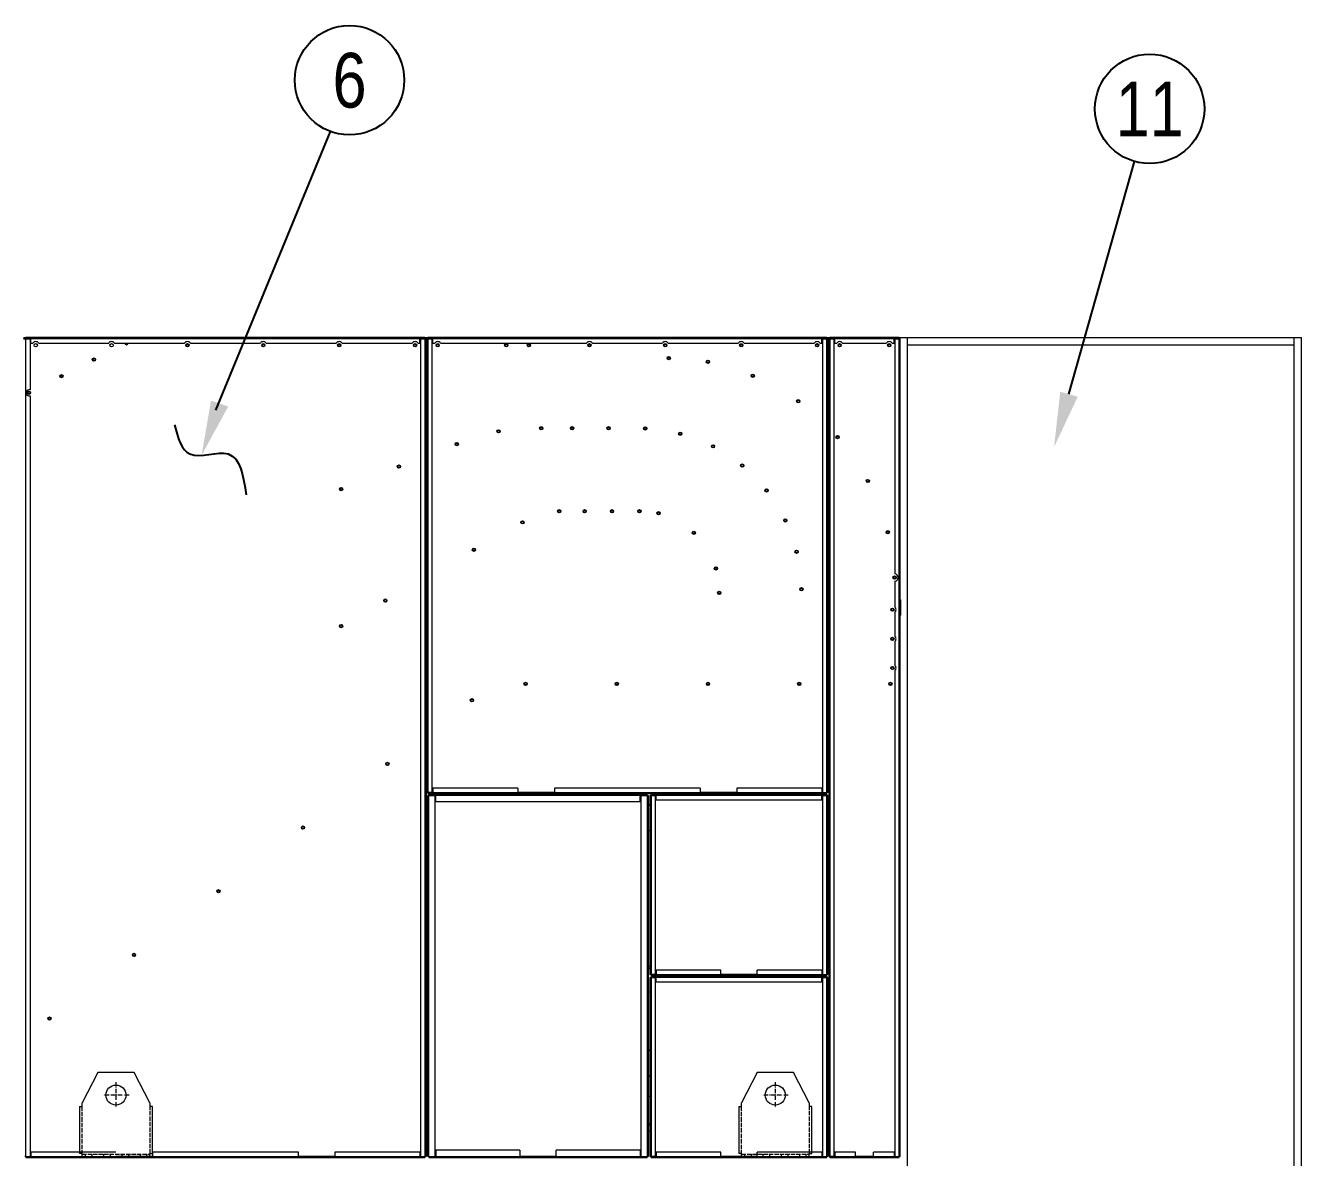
# Model space of a CAD drawing. Header units: millimetres. Extents: x -663796 to 30612, y -141670 to 21821.
# Drawn here: x 13900 to 17398, y 8761 to 11865 of the extents above; entities that cross this region are included whole.
import ezdxf
from ezdxf.enums import TextEntityAlignment as Align

# ---------------------------------------------------------------- set-up
doc = ezdxf.new("R2010")
doc.units = ezdxf.units.MM
doc.linetypes.add('DASHDOT', pattern=[18.5, 12, -3, 0.5, -3])
doc.linetypes.add('DASHED', pattern=[15, 12, -3])
doc.layers.add('냉각탑_dim', color=1, linetype='Continuous')
doc.layers.add('냉각탑_text', color=3, linetype='Continuous')
doc.styles.get("Standard").update_dxf_attribs({"font": 'arial.ttf'})

# ---------------------------------------------------------------- blocks, each defined once
blk = doc.blocks.new('457536')
at = {"color": 7, "lineweight": 5}
for p, q in [((114592.520962, 89152.297332), (114550.020962, 89069.297332)), ((114692.520962, 89152.297332), (114592.520962, 89152.297332)), ((114735.020962, 89069.297332), (114692.520962, 89152.297332)), ((114542.520962, 89059.297332), (114542.520962, 88929.797332)), ((114742.520962, 88929.797332), (114742.520962, 89059.297332)), ((114550.020962, 88922.297332), (114735.020962, 88922.297332))]:
    blk.add_line(p, q, dxfattribs=at)
at = {"color": 7, "linetype": 'DASHDOT', "lineweight": 5}
for p, q in [((114642.520962, 89126.047332), (114642.520962, 89054.547332)), ((114678.270962, 89090.297332), (114606.770962, 89090.297332))]:
    blk.add_line(p, q, dxfattribs=at)
at = {"color": 7, "lineweight": 5, "ltscale": 0.09375}
for p, q in [((114542.520962, 89059.297332), (114550.020962, 89059.297332)), ((114742.520962, 89059.297332), (114735.020962, 89059.297332)), ((114550.020962, 88929.797332), (114542.520962, 88929.797332)), ((114550.020962, 88922.297332), (114550.020962, 88929.797332)), ((114735.020962, 88929.797332), (114742.520962, 88929.797332)), ((114735.020962, 88922.297332), (114735.020962, 88929.797332))]:
    blk.add_line(p, q, dxfattribs=at)
at = {"color": 7, "linetype": 'DASHED', "lineweight": 5}
for p, q in [((114548.520962, 89059.297332), (114548.520962, 88929.797332)), ((114736.520962, 88929.797332), (114736.520962, 89059.297332)), ((114550.020962, 88928.297332), (114735.020962, 88928.297332))]:
    blk.add_line(p, q, dxfattribs=at)
at = {"color": 7, "lineweight": 5, "ltscale": 0.125}
for p, q in [((114550.020962, 89059.297332), (114550.020962, 89069.297332)), ((114735.020962, 89069.297332), (114735.020962, 89059.297332))]:
    blk.add_line(p, q, dxfattribs=at)
at = {"color": 7, "linetype": 'DASHED', "lineweight": 5, "ltscale": 0.075}
for p, q in [((114558.520962, 88928.297332), (114558.520962, 88922.297332)), ((114576.520962, 88928.297332), (114576.520962, 88922.297332)), ((114608.520962, 88928.297332), (114608.520962, 88922.297332)), ((114626.520962, 88928.297332), (114626.520962, 88922.297332)), ((114658.520962, 88928.297332), (114658.520962, 88922.297332)), ((114676.520962, 88928.297332), (114676.520962, 88922.297332)), ((114708.520962, 88928.297332), (114708.520962, 88922.297332)), ((114726.520962, 88928.297332), (114726.520962, 88922.297332))]:
    blk.add_line(p, q, dxfattribs=at)
at = {"color": 7, "lineweight": 5}
blk.add_circle((114642.520962, 89090.297332), 27.5, dxfattribs=at)
blk = doc.blocks.new('1')
at = {"color": 7, "lineweight": 20, "ltscale": 0.004778}
for p, q in [((13894.7, 11009), (13903.3, 11009)), ((13894.7, 11005.9), (13903.3, 11005.9))]:
    blk.add_line(p, q, dxfattribs=at)
at = {"color": 7, "lineweight": 20, "ltscale": 0.001722}
for p, q in [((13903.3, 11005.9), (13900.2, 11005.9)), ((13914.8, 11009), (13914.8, 11005.9)), ((14981.6, 11009), (14981.6, 11005.9)), ((14995.1, 11005.9), (14998.2, 11005.9)), ((15000.2, 11005.9), (15003.3, 11005.9)), ((15016.8, 11009), (15016.8, 11005.9)), ((16083.6, 11009), (16083.6, 11005.9)), ((16100.2, 11005.9), (16097.1, 11005.9)), ((16102.2, 11005.9), (16105.3, 11005.9)), ((16118.8, 11009), (16118.8, 11005.9)), ((16281.6, 11009), (16281.6, 11005.9)), ((16298.2, 11005.9), (16295.1, 11005.9)), ((15000.2, 9762.1), (15003.3, 9762.1)), ((15016.8, 9759), (15016.8, 9762.1)), ((16083.6, 9759), (16083.6, 9762.1)), ((16100.2, 9762.1), (16097.1, 9762.1)), ((15006.3, 9753.9), (15003.2, 9753.9)), ((15024.8, 9757), (15024.8, 9753.9)), ((15585.6, 9757), (15585.6, 9753.9)), ((15604.1, 9753.9), (15607.2, 9753.9)), ((15612.2, 9753.9), (15615.3, 9753.9)), ((15628.8, 9757), (15628.8, 9753.9)), ((16083.6, 9757), (16083.6, 9753.9)), ((16100.2, 9753.9), (16097.1, 9753.9)), ((15612.2, 9263.1), (15615.3, 9263.1)), ((15612.2, 9254.9), (15615.3, 9254.9)), ((15628.8, 9260), (15628.8, 9263.1)), ((15628.8, 9258), (15628.8, 9254.9)), ((16083.6, 9260), (16083.6, 9263.1)), ((16083.6, 9258), (16083.6, 9254.9)), ((16100.2, 9263.1), (16097.1, 9263.1)), ((16100.2, 9254.9), (16097.1, 9254.9)), ((13901.3, 8764.1), (13898.2, 8764.1)), ((13914.8, 8761), (13914.8, 8764.1)), ((14981.6, 8761), (14981.6, 8764.1)), ((14995.1, 8764.1), (14998.2, 8764.1)), ((15006.3, 8764.1), (15003.2, 8764.1)), ((15024.8, 8761), (15024.8, 8764.1)), ((15585.6, 8761), (15585.6, 8764.1)), ((15604.1, 8764.1), (15607.2, 8764.1)), ((15612.2, 8764.1), (15615.3, 8764.1)), ((15628.8, 8761), (15628.8, 8764.1)), ((16083.6, 8761), (16083.6, 8764.1)), ((16100.2, 8764.1), (16097.1, 8764.1)), ((16102.2, 8764.1), (16105.3, 8764.1)), ((16118.8, 8761), (16118.8, 8764.1)), ((16281.6, 8761), (16281.6, 8764.1)), ((16298.2, 8764.1), (16295.1, 8764.1))]:
    blk.add_line(p, q, dxfattribs=at)
at = {"color": 7, "lineweight": 20, "ltscale": 0.0075}
for p, q in [((13914.8, 11009), (13901.3, 11009)), ((13901.3, 11007.4), (13914.8, 11007.4)), ((13901.3, 11005.9), (13914.8, 11005.9)), ((14995.1, 11009), (14981.6, 11009)), ((14981.6, 11007.4), (14995.1, 11007.4)), ((14981.6, 11005.9), (14995.1, 11005.9)), ((15016.8, 11009), (15003.3, 11009)), ((15003.3, 11007.4), (15016.8, 11007.4)), ((15003.3, 11005.9), (15016.8, 11005.9)), ((16097.1, 11009), (16083.6, 11009)), ((16083.6, 11007.4), (16097.1, 11007.4)), ((16083.6, 11005.9), (16097.1, 11005.9)), ((16118.8, 11009), (16105.3, 11009)), ((16105.3, 11007.4), (16118.8, 11007.4)), ((16105.3, 11005.9), (16118.8, 11005.9)), ((16295.1, 11009), (16281.6, 11009)), ((16281.6, 11007.4), (16295.1, 11007.4)), ((16281.6, 11005.9), (16295.1, 11005.9)), ((15016.8, 9760.6), (15003.3, 9760.6)), ((16097.1, 9760.6), (16083.6, 9760.6)), ((15003.3, 9759), (15016.8, 9759)), ((15628.8, 9757), (15615.3, 9757)), ((15615.3, 9755.4), (15628.8, 9755.4)), ((15615.3, 9753.9), (15628.8, 9753.9)), ((16083.6, 9759), (16097.1, 9759)), ((16097.1, 9757), (16083.6, 9757)), ((16083.6, 9755.4), (16097.1, 9755.4)), ((16083.6, 9753.9), (16097.1, 9753.9)), ((15628.8, 9261.6), (15615.3, 9261.6)), ((15615.3, 9260), (15628.8, 9260)), ((15628.8, 9258), (15615.3, 9258)), ((15615.3, 9256.4), (15628.8, 9256.4)), ((15615.3, 9254.9), (15628.8, 9254.9)), ((16097.1, 9261.6), (16083.6, 9261.6)), ((16083.6, 9260), (16097.1, 9260)), ((16097.1, 9258), (16083.6, 9258)), ((16083.6, 9256.4), (16097.1, 9256.4)), ((16083.6, 9254.9), (16097.1, 9254.9)), ((13914.8, 8762.6), (13901.3, 8762.6)), ((13901.3, 8761), (13914.8, 8761)), ((14995.1, 8762.6), (14981.6, 8762.6)), ((14981.6, 8761), (14995.1, 8761)), ((15628.8, 8762.6), (15615.3, 8762.6)), ((15615.3, 8761), (15628.8, 8761)), ((16097.1, 8762.6), (16083.6, 8762.6)), ((16083.6, 8761), (16097.1, 8761)), ((16118.8, 8762.6), (16105.3, 8762.6)), ((16105.3, 8761), (16118.8, 8761)), ((16295.1, 8762.6), (16281.6, 8762.6)), ((16281.6, 8761), (16295.1, 8761))]:
    blk.add_line(p, q, dxfattribs=at)
at = {"color": 7, "lineweight": 20, "ltscale": 0.000888889}
for p, q in [((13901.3, 11009), (13901.3, 11007.4)), ((14995.1, 11007.4), (14995.1, 11009)), ((15003.3, 11009), (15003.3, 11007.4)), ((16097.1, 11007.4), (16097.1, 11009)), ((16105.3, 11009), (16105.3, 11007.4)), ((16295.1, 11007.4), (16295.1, 11009)), ((16300.3, 10248), (16298.7, 10248)), ((15003.3, 9760.6), (15003.3, 9759)), ((15016.8, 9762.1), (15015.2, 9762.1)), ((16085.2, 9762.1), (16083.6, 9762.1)), ((16097.1, 9759), (16097.1, 9760.6)), ((15006.3, 9757), (15006.3, 9755.4)), ((15604.1, 9755.4), (15604.1, 9757)), ((15615.3, 9757), (15615.3, 9755.4)), ((16097.1, 9755.4), (16097.1, 9757)), ((15615.3, 9261.6), (15615.3, 9260)), ((15615.3, 9258), (15615.3, 9256.4)), ((15628.8, 9263.1), (15627.2, 9263.1)), ((16085.2, 9263.1), (16083.6, 9263.1)), ((16097.1, 9260), (16097.1, 9261.6)), ((16097.1, 9256.4), (16097.1, 9258)), ((13901.3, 8762.6), (13901.3, 8761)), ((13914.8, 8764.1), (13913.2, 8764.1)), ((14983.2, 8764.1), (14981.6, 8764.1)), ((14995.1, 8761), (14995.1, 8762.6)), ((15006.3, 8762.6), (15006.3, 8761)), ((15024.8, 8764.1), (15023.2, 8764.1)), ((15587.2, 8764.1), (15585.6, 8764.1)), ((15604.1, 8761), (15604.1, 8762.6)), ((15615.3, 8762.6), (15615.3, 8761)), ((15628.8, 8764.1), (15627.2, 8764.1)), ((16085.2, 8764.1), (16083.6, 8764.1)), ((16097.1, 8761), (16097.1, 8762.6)), ((16105.3, 8762.6), (16105.3, 8761)), ((16118.8, 8764.1), (16117.2, 8764.1)), ((16283.2, 8764.1), (16281.6, 8764.1)), ((16295.1, 8761), (16295.1, 8762.6))]:
    blk.add_line(p, q, dxfattribs=at)
at = {"color": 7, "lineweight": 20, "ltscale": 0.000833333}
for p, q in [((13901.3, 11005.9), (13901.3, 11007.4)), ((14995.1, 11005.9), (14995.1, 11007.4)), ((15003.3, 11005.9), (15003.3, 11007.4)), ((16097.1, 11005.9), (16097.1, 11007.4)), ((16105.3, 11005.9), (16105.3, 11007.4)), ((16295.1, 11005.9), (16295.1, 11007.4)), ((15003.3, 9762.1), (15003.3, 9760.6)), ((16097.1, 9762.1), (16097.1, 9760.6)), ((15006.3, 9753.9), (15006.3, 9755.4)), ((15604.1, 9753.9), (15604.1, 9755.4)), ((15615.3, 9753.9), (15615.3, 9755.4)), ((16097.1, 9753.9), (16097.1, 9755.4)), ((15615.3, 9263.1), (15615.3, 9261.6)), ((15615.3, 9254.9), (15615.3, 9256.4)), ((16097.1, 9263.1), (16097.1, 9261.6)), ((16097.1, 9254.9), (16097.1, 9256.4)), ((13901.3, 8764.1), (13901.3, 8762.6)), ((14995.1, 8764.1), (14995.1, 8762.6)), ((15006.3, 8764.1), (15006.3, 8762.6)), ((15604.1, 8764.1), (15604.1, 8762.6)), ((15615.3, 8764.1), (15615.3, 8762.6)), ((16097.1, 8764.1), (16097.1, 8762.6)), ((16105.3, 8764.1), (16105.3, 8762.6)), ((16295.1, 8764.1), (16295.1, 8762.6))]:
    blk.add_line(p, q, dxfattribs=at)
at = {"color": 7, "lineweight": 20}
for p, q in [((13901.3, 8764.1), (13901.3, 11005.9)), ((14981.6, 11009), (13914.8, 11009)), ((14981.6, 11005.9), (13914.8, 11005.9)), ((14983.2, 11005.9), (14983.2, 8764.1)), ((14995.1, 11005.9), (14995.1, 8764.1)), ((14998.2, 11005.9), (14998.2, 8764.1)), ((15000.2, 11005.9), (15000.2, 9762.1)), ((15003.3, 11005.9), (15003.3, 9762.1)), ((15015.2, 9762.1), (15015.2, 11005.9)), ((16083.6, 11009), (15016.8, 11009)), ((16083.6, 11005.9), (15016.8, 11005.9)), ((16085.2, 11005.9), (16085.2, 9762.1)), ((16097.1, 9762.1), (16097.1, 11005.9)), ((16100.2, 9762.1), (16100.2, 11005.9)), ((16102.2, 11005.9), (16102.2, 8764.1)), ((16105.3, 11005.9), (16105.3, 8764.1)), ((16117.2, 8764.1), (16117.2, 11005.9)), ((16295.1, 8764.1), (16295.1, 11005.9)), ((16298.2, 8764.1), (16298.2, 11005.9)), ((16318.2, 8629), (16318.2, 11009)), ((13913.2, 10849.7), (13913.2, 8764.1)), ((16283.2, 10095.3), (16283.2, 8764.1)), ((15003.2, 8764.1), (15003.2, 9753.9)), ((15016.8, 9759), (16083.6, 9759)), ((15607.2, 9753.9), (15607.2, 8764.1)), ((13914.8, 8761), (14981.6, 8761))]:
    blk.add_line(p, q, dxfattribs=at)
at = {"color": 7, "lineweight": 20, "ltscale": 0.006611}
for p, q in [((13913.2, 11005.9), (13901.3, 11005.9)), ((13914.8, 10994), (13914.8, 11005.9)), ((14981.6, 10994), (14981.6, 11005.9)), ((14995.1, 11005.9), (14983.2, 11005.9)), ((15015.2, 11005.9), (15003.3, 11005.9)), ((15016.8, 10994), (15016.8, 11005.9)), ((16083.6, 10994), (16083.6, 11005.9)), ((16085.2, 11005.9), (16097.1, 11005.9)), ((16117.2, 11005.9), (16105.3, 11005.9)), ((16118.8, 10994), (16118.8, 11005.9)), ((16281.6, 10994), (16281.6, 11005.9)), ((16283.2, 11005.9), (16295.1, 11005.9)), ((15015.2, 9762.1), (15003.3, 9762.1)), ((15016.8, 9774), (15016.8, 9762.1)), ((15250.2, 9774), (15250.2, 9762.1)), ((15350.2, 9774), (15350.2, 9762.1)), ((15750.2, 9774), (15750.2, 9762.1)), ((15850.2, 9774), (15850.2, 9762.1)), ((16083.6, 9774), (16083.6, 9762.1)), ((16085.2, 9762.1), (16097.1, 9762.1)), ((15627.2, 9753.9), (15615.3, 9753.9)), ((15628.8, 9742), (15628.8, 9753.9)), ((16083.6, 9742), (16083.6, 9753.9)), ((16085.2, 9753.9), (16097.1, 9753.9)), ((15628.8, 9275), (15628.8, 9263.1)), ((15806.2, 9263.1), (15806.2, 9275)), ((15906.2, 9263.1), (15906.2, 9275)), ((16083.6, 9275), (16083.6, 9263.1)), ((15627.2, 9263.1), (15615.3, 9263.1)), ((15627.2, 9254.9), (15615.3, 9254.9)), ((15628.8, 9243), (15628.8, 9254.9)), ((16083.6, 9243), (16083.6, 9254.9)), ((16085.2, 9263.1), (16097.1, 9263.1)), ((16085.2, 9254.9), (16097.1, 9254.9)), ((13901.3, 8764.1), (13913.2, 8764.1)), ((13914.8, 8776), (13914.8, 8764.1)), ((14248.2, 8776), (14248.2, 8764.1)), ((14648.2, 8764.1), (14648.2, 8776)), ((14748.2, 8776), (14748.2, 8764.1)), ((14981.6, 8776), (14981.6, 8764.1)), ((14983.2, 8764.1), (14995.1, 8764.1)), ((15627.2, 8764.1), (15615.3, 8764.1)), ((15628.8, 8776), (15628.8, 8764.1)), ((15806.2, 8764.1), (15806.2, 8776)), ((15906.2, 8764.1), (15906.2, 8776)), ((16083.6, 8776), (16083.6, 8764.1)), ((16085.2, 8764.1), (16097.1, 8764.1)), ((16117.2, 8764.1), (16105.3, 8764.1)), ((16118.8, 8776), (16118.8, 8764.1)), ((16175.2, 8764.1), (16175.2, 8776)), ((16225.2, 8764.1), (16225.2, 8776)), ((16281.6, 8776), (16281.6, 8764.1)), ((16283.2, 8764.1), (16295.1, 8764.1))]:
    blk.add_line(p, q, dxfattribs=at)
at = {"color": 7, "lineweight": 20, "ltscale": 0.077863}
blk.add_line((13913.2, 11005.9), (13913.2, 10865.7), dxfattribs=at)
at = {"color": 7, "lineweight": 20, "ltscale": 0.003}
for p, q in [((13914.8, 10994), (13920.2, 10994)), ((14976.2, 10994), (14981.6, 10994)), ((15016.8, 10994), (15022.2, 10994)), ((16078.2, 10994), (16083.6, 10994)), ((16118.8, 10994), (16124.2, 10994)), ((16276.2, 10994), (16281.6, 10994))]:
    blk.add_line(p, q, dxfattribs=at)
at = {"color": 7, "lineweight": 20, "ltscale": 0.106667}
for p, q in [((13936.2, 10994), (14128.2, 10994)), ((14144.2, 10994), (14336.2, 10994)), ((14352.2, 10994), (14544.2, 10994)), ((14560.2, 10994), (14752.2, 10994)), ((14768.2, 10994), (14960.2, 10994)), ((15454.2, 10994), (15646.2, 10994)), ((15662.2, 10994), (15854.2, 10994)), ((15870.2, 10994), (16062.2, 10994))]:
    blk.add_line(p, q, dxfattribs=at)
at = {"color": 7, "lineweight": 20, "ltscale": 0.004556}
for p, q in [((14995.1, 11009), (15003.3, 11009)), ((14995.1, 11005.9), (15003.3, 11005.9)), ((16097.1, 11009), (16105.3, 11009)), ((16097.1, 11005.9), (16105.3, 11005.9))]:
    blk.add_line(p, q, dxfattribs=at)
at = {"color": 7, "lineweight": 20, "ltscale": 0.222222}
for p, q in [((15038.2, 10994), (15438.2, 10994)), ((15750.2, 9774), (15350.2, 9774)), ((15350.2, 9762.1), (15750.2, 9762.1)), ((14648.2, 8776), (14248.2, 8776)), ((14248.2, 8764.1), (14648.2, 8764.1))]:
    blk.add_line(p, q, dxfattribs=at)
at = {"color": 7, "lineweight": 20, "ltscale": 0.003101}
blk.add_line((15449, 10989.1), (15443.5, 10989.1), dxfattribs=at)
at = {"color": 7, "lineweight": 20, "ltscale": 0.090444}
for p, q in [((16281.6, 11009), (16118.8, 11009)), ((16281.6, 11005.9), (16118.8, 11005.9)), ((16118.8, 8761), (16281.6, 8761))]:
    blk.add_line(p, q, dxfattribs=at)
at = {"color": 7, "lineweight": 20, "ltscale": 0.066667}
blk.add_line((16140.2, 10994), (16260.2, 10994), dxfattribs=at)
at = {"color": 7, "lineweight": 20, "ltscale": 0.358199}
blk.add_line((16283.2, 11005.9), (16283.2, 10361.1), dxfattribs=at)
at = {"lineweight": 20}
for p, q in [((16295.1, 11009), (16298.2, 11009)), ((16298.2, 11009), (17398.2, 11009)), ((16298.2, 11005.9), (16298.2, 11009)), ((16318.2, 10989), (17378.2, 10989)), ((17378.2, 8609), (17378.2, 11009)), ((17398.2, 8609), (17398.2, 11009))]:
    blk.add_line(p, q, dxfattribs=at)
at = {"color": 7, "lineweight": 20, "ltscale": 0.00282}
for p, q in [((14089.4, 10951.2), (14084.9, 10948.9)), ((14000.3, 10905.8), (13995.8, 10903.4)), ((13911.3, 10860.3), (13906.7, 10858))]:
    blk.add_line(p, q, dxfattribs=at)
at = {"color": 7, "lineweight": 20, "ltscale": 0.001111}
for p, q in [((15000.2, 10972.1), (14998.2, 10972.1)), ((15000.2, 10969), (14998.2, 10969)), ((15000.2, 10967.7), (14998.2, 10967.7)), ((15000.2, 10964.2), (14998.2, 10964.2)), ((14998.2, 10963.8), (15000.2, 10963.8)), ((14998.2, 10960.7), (15000.2, 10960.7)), ((14998.2, 10951.8), (15000.2, 10951.8)), ((16102.2, 10972.1), (16100.2, 10972.1)), ((16102.2, 10969), (16100.2, 10969)), ((15000.2, 10084.8), (14998.2, 10084.8)), ((16102.2, 10094.6), (16100.2, 10094.6)), ((16100.2, 10083.1), (16102.2, 10083.1)), ((16102.2, 10081.6), (16100.2, 10081.6)), ((16102.2, 10079.6), (16100.2, 10079.6)), ((16100.2, 10079.6), (16102.2, 10079.6)), ((16100.2, 10076.5), (16102.2, 10076.5)), ((16100.2, 10042.7), (16102.2, 10042.7)), ((16100.2, 10039.6), (16102.2, 10039.6)), ((16100.2, 9991), (16102.2, 9991)), ((16100.2, 9979.5), (16102.2, 9979.5)), ((16102.2, 9978), (16100.2, 9978)), ((16102.2, 9976), (16100.2, 9976)), ((16102.2, 9976), (16100.2, 9976)), ((16102.2, 9974.4), (16100.2, 9974.4)), ((16100.2, 9972.9), (16102.2, 9972.9)), ((14998.2, 9784), (15000.2, 9784)), ((16102.2, 9359.1), (16100.2, 9359.1)), ((16100.2, 9357.6), (16102.2, 9357.6)), ((16100.2, 9356), (16102.2, 9356)), ((16102.2, 9356), (16100.2, 9356)), ((16102.2, 9354.4), (16100.2, 9354.4)), ((16100.2, 9352.9), (16102.2, 9352.9)), ((16100.2, 8859), (16102.2, 8859)), ((16100.2, 8855.9), (16102.2, 8855.9)), ((16100.2, 8853.9), (16102.2, 8853.9)), ((16100.2, 8849.2), (16102.2, 8849.2)), ((16102.2, 8838.9), (16100.2, 8838.9))]:
    blk.add_line(p, q, dxfattribs=at)
at = {"color": 7, "lineweight": 20, "ltscale": 0.001952}
for p, q in [((13913.2, 10865.7), (13909.7, 10865.7)), ((13909.7, 10849.7), (13913.2, 10849.7))]:
    blk.add_line(p, q, dxfattribs=at)
at = {"color": 7, "lineweight": 20, "ltscale": 0.001687}
for p, q in [((16100.2, 10788.8), (16102.2, 10786.5)), ((16100.2, 10784.1), (16102.2, 10781.8)), ((16100.2, 10743.2), (16102.2, 10741))]:
    blk.add_line(p, q, dxfattribs=at)
at = {"color": 7, "lineweight": 20, "ltscale": 0.001192}
for p, q in [((15000.2, 10701), (14998.2, 10700.2)), ((15000.2, 10697.7), (14998.2, 10696.9)), ((15000.2, 10668.8), (14998.2, 10668)), ((15000.2, 10667.1), (14998.2, 10666.3))]:
    blk.add_line(p, q, dxfattribs=at)
at = {"color": 7, "lineweight": 20, "ltscale": 0.001281}
for p, q in [((14998.2, 10369.1), (15000.2, 10370.2)), ((14998.2, 10365.5), (15000.2, 10366.7)), ((14998.2, 10334.5), (15000.2, 10335.6)), ((15000.2, 10333.8), (14998.2, 10332.7))]:
    blk.add_line(p, q, dxfattribs=at)
at = {"color": 7, "lineweight": 20, "ltscale": 0.039152}
blk.add_line((16283.2, 10341.1), (16283.2, 10270.7), dxfattribs=at)
at = {"color": 7, "lineweight": 20, "ltscale": 0.021671}
for p, q in [((16298.7, 10248), (16298.7, 10287)), ((16300.3, 10248), (16300.3, 10287))]:
    blk.add_line(p, q, dxfattribs=at)
at = {"color": 7, "lineweight": 20, "ltscale": 0.035907}
for p, q in [((16283.2, 10255.3), (16283.2, 10190.7)), ((16283.2, 10175.3), (16283.2, 10110.7))]:
    blk.add_line(p, q, dxfattribs=at)
at = {"color": 7, "lineweight": 20, "ltscale": 0.001391}
for p, q in [((14998.2, 9944.8), (15000.2, 9946.3)), ((14998.2, 9940.9), (15000.2, 9942.4)), ((14998.2, 9898.6), (15000.2, 9900.1)), ((15000.2, 9900.1), (14998.2, 9898.6)), ((14998.2, 9894.7), (15000.2, 9896.2))]:
    blk.add_line(p, q, dxfattribs=at)
at = {"color": 7, "lineweight": 20, "ltscale": 0.129667}
for p, q in [((15250.2, 9774), (15016.8, 9774)), ((15016.8, 9762.1), (15250.2, 9762.1)), ((16083.6, 9774), (15850.2, 9774)), ((15850.2, 9762.1), (16083.6, 9762.1)), ((14148.2, 8776), (13914.8, 8776)), ((13914.8, 8764.1), (14148.2, 8764.1)), ((14981.6, 8776), (14748.2, 8776)), ((14748.2, 8764.1), (14981.6, 8764.1))]:
    blk.add_line(p, q, dxfattribs=at)
at = {"color": 7, "lineweight": 20, "ltscale": 0.055556}
for p, q in [((15350.2, 9762.1), (15250.2, 9762.1)), ((15850.2, 9762.1), (15750.2, 9762.1)), ((15806.2, 9263.1), (15906.2, 9263.1)), ((15906.2, 9263.1), (15806.2, 9263.1)), ((14148.2, 8764.1), (14248.2, 8764.1)), ((14248.2, 8764.1), (14148.2, 8764.1)), ((14748.2, 8764.1), (14648.2, 8764.1)), ((14648.2, 8764), (14748.2, 8764)), ((14648.2, 8763.8), (14748.2, 8763.8)), ((15255.2, 8764.1), (15355.2, 8764.1)), ((15355.2, 8764.1), (15255.2, 8764.1)), ((15906.2, 8764.1), (15806.2, 8764.1)), ((15806.2, 8764.1), (15906.2, 8764.1))]:
    blk.add_line(p, q, dxfattribs=at)
at = {"color": 7, "lineweight": 20, "ltscale": 0.010278}
for p, q in [((15024.8, 9757), (15006.3, 9757)), ((15006.3, 9755.4), (15024.8, 9755.4)), ((15006.3, 9753.9), (15024.8, 9753.9)), ((15604.1, 9757), (15585.6, 9757)), ((15585.6, 9755.4), (15604.1, 9755.4)), ((15585.6, 9753.9), (15604.1, 9753.9)), ((15024.8, 8762.6), (15006.3, 8762.6)), ((15006.3, 8761), (15024.8, 8761)), ((15604.1, 8762.6), (15585.6, 8762.6)), ((15585.6, 8761), (15604.1, 8761))]:
    blk.add_line(p, q, dxfattribs=at)
at = {"color": 7, "lineweight": 20, "ltscale": 0.126889}
for p, q in [((15006.3, 9525.5), (15006.3, 9753.9)), ((15023.2, 9432.5), (15023.2, 9753.9)), ((15587.2, 9753.9), (15587.2, 9525.5)), ((15604.1, 9753.9), (15604.1, 9525.5)), ((15587.2, 9085.5), (15587.2, 8764.1)), ((15604.1, 9085.5), (15604.1, 8764.1)), ((15006.3, 8764.1), (15006.3, 8992.5)), ((15023.2, 8764.1), (15023.2, 8992.5))]:
    blk.add_line(p, q, dxfattribs=at)
at = {"color": 7, "lineweight": 20, "ltscale": 0.009389}
for p, q in [((15023.2, 9753.9), (15006.3, 9753.9)), ((15024.8, 9737), (15024.8, 9753.9)), ((15585.6, 9737), (15585.6, 9753.9)), ((15604.1, 9753.9), (15587.2, 9753.9)), ((15024.8, 8781), (15024.8, 8764.1)), ((15255.2, 8781), (15255.2, 8764.1)), ((15355.2, 8764.1), (15355.2, 8781)), ((15585.6, 8781), (15585.6, 8764.1)), ((15006.3, 8764.1), (15023.2, 8764.1)), ((15587.2, 8764.1), (15604.1, 8764.1))]:
    blk.add_line(p, q, dxfattribs=at)
at = {"color": 7, "lineweight": 20, "ltscale": 0.311556}
for p, q in [((15585.6, 9757), (15024.8, 9757)), ((15585.6, 9753.9), (15024.8, 9753.9)), ((15024.8, 9737), (15585.6, 9737)), ((15024.8, 8761), (15585.6, 8761))]:
    blk.add_line(p, q, dxfattribs=at)
at = {"color": 7, "lineweight": 20, "ltscale": 0.001571}
blk.add_line((15050.2, 9759), (15048.2, 9757), dxfattribs=at)
at = {"color": 7, "lineweight": 20, "ltscale": 0.272667}
for p, q in [((15612.2, 9753.9), (15612.2, 9263.1)), ((15615.3, 9753.9), (15615.3, 9263.1)), ((15627.2, 9263.1), (15627.2, 9753.9)), ((16085.2, 9753.9), (16085.2, 9263.1)), ((16097.1, 9263.1), (16097.1, 9753.9)), ((16100.2, 9263.1), (16100.2, 9753.9)), ((15612.2, 9254.9), (15612.2, 8764.1)), ((15615.3, 9254.9), (15615.3, 8764.1)), ((15627.2, 8764.1), (15627.2, 9254.9)), ((16085.2, 9254.9), (16085.2, 8764.1)), ((16097.1, 8764.1), (16097.1, 9254.9)), ((16100.2, 8764.1), (16100.2, 9254.9))]:
    blk.add_line(p, q, dxfattribs=at)
at = {"color": 7, "lineweight": 20, "ltscale": 0.252667}
for p, q in [((16083.6, 9757), (15628.8, 9757)), ((16083.6, 9753.9), (15628.8, 9753.9)), ((15628.8, 9742), (16083.6, 9742)), ((15628.8, 9260), (16083.6, 9260)), ((16083.6, 9258), (15628.8, 9258)), ((16083.6, 9254.9), (15628.8, 9254.9)), ((15628.8, 9243), (16083.6, 9243)), ((15628.8, 8761), (16083.6, 8761))]:
    blk.add_line(p, q, dxfattribs=at)
at = {"color": 7, "lineweight": 20, "ltscale": 0.003928}
blk.add_line((15003.2, 9712), (14998.2, 9707), dxfattribs=at)
at = {"color": 7, "lineweight": 20, "ltscale": 0.004057}
blk.add_line((15002.6, 9711.4), (14998.2, 9705.5), dxfattribs=at)
at = {"color": 7, "lineweight": 20, "ltscale": 0.192778}
for p, q in [((15006.3, 8764.1), (15006.3, 9525.5)), ((15587.2, 9525.5), (15587.2, 9085.5)), ((15604.1, 9525.5), (15604.1, 9085.5)), ((15023.2, 8764.1), (15023.2, 9432.5))]:
    blk.add_line(p, q, dxfattribs=at)
at = {"color": 7, "lineweight": 20, "ltscale": 0.002778}
for p, q in [((15612.2, 9284.2), (15607.2, 9284.2)), ((15612.2, 9279.5), (15607.2, 9279.5)), ((15612.2, 9214.2), (15607.2, 9214.2)), ((14998.2, 8853.9), (15003.2, 8853.9)), ((15607.2, 8853.9), (15612.2, 8853.9)), ((14998.2, 8849.2), (15003.2, 8849.2)), ((14998.2, 8833.9), (15003.2, 8833.9)), ((15607.2, 8849.2), (15612.2, 8849.2)), ((15607.2, 8833.9), (15612.2, 8833.9))]:
    blk.add_line(p, q, dxfattribs=at)
at = {"color": 7, "lineweight": 20, "ltscale": 0.098556}
for p, q in [((15806.2, 9275), (15628.8, 9275)), ((16083.6, 9275), (15906.2, 9275)), ((15628.8, 9263.1), (15806.2, 9263.1)), ((15906.2, 9263.1), (16083.6, 9263.1)), ((15806.2, 8776), (15628.8, 8776)), ((15628.8, 8764.1), (15806.2, 8764.1)), ((16083.6, 8776), (15906.2, 8776)), ((15906.2, 8764.1), (16083.6, 8764.1))]:
    blk.add_line(p, q, dxfattribs=at)
at = {"color": 7, "lineweight": 20, "ltscale": 0.128}
for p, q in [((15255.2, 8781), (15024.8, 8781)), ((15585.6, 8781), (15355.2, 8781)), ((15024.8, 8764.1), (15255.2, 8764.1)), ((15355.2, 8764.1), (15585.6, 8764.1))]:
    blk.add_line(p, q, dxfattribs=at)
at = {"color": 7, "lineweight": 20, "ltscale": 0.000138221}
for p, q in [((14648.2, 8763.8), (14648.2, 8764.1)), ((14748.2, 8763.8), (14748.2, 8764.1))]:
    blk.add_line(p, q, dxfattribs=at)
at = {"color": 7, "lineweight": 20, "ltscale": 0.031333}
for p, q in [((16175.2, 8776), (16118.8, 8776)), ((16118.8, 8764.1), (16175.2, 8764.1)), ((16281.6, 8776), (16225.2, 8776)), ((16225.2, 8764.1), (16281.6, 8764.1))]:
    blk.add_line(p, q, dxfattribs=at)
at = {"color": 7, "lineweight": 20, "ltscale": 0.027778}
for p, q in [((16175.2, 8764.1), (16225.2, 8764.1)), ((16225.2, 8764.1), (16175.2, 8764.1))]:
    blk.add_line(p, q, dxfattribs=at)
at = {"color": 7, "lineweight": 20}
for centre, radius in [((13928.2, 10988), 4.5), ((14136.2, 10988), 4.5), ((14344.2, 10988), 4.5), ((14344.2, 10988), 3), ((14552.2, 10988), 4.5), ((14552.2, 10988), 3), ((14760.2, 10988), 4.5), ((14760.2, 10988), 3), ((14968.2, 10988), 4.5), ((14968.2, 10988), 3), ((15030.2, 10988), 4.5), ((15030.2, 10988), 3), ((15218.2, 10988), 4.5), ((15218.2, 10988), 3), ((15280.2, 10988), 4.5), ((15280.2, 10988), 3), ((15446.2, 10988), 4.5), ((15446.2, 10988), 3), ((15654.2, 10988), 4.5), ((15654.2, 10988), 3), ((15862.2, 10988), 4.5), ((15862.2, 10988), 3), ((16070.2, 10988), 4.5), ((16070.2, 10988), 3), ((16132.2, 10988), 4.5), ((16132.2, 10988), 3), ((16268.2, 10988), 4.5), ((16268.2, 10988), 3), ((14087.9, 10948.6), 4.5), ((14087.9, 10948.6), 3), ((15663.8, 10952.6), 4.5), ((15663.8, 10952.6), 3), ((15771, 10942.9), 4.5), ((15771, 10942.9), 3), ((13998.8, 10903.2), 4.5), ((13998.8, 10903.2), 3), ((15894.1, 10904.5), 4.5), ((15894.1, 10904.5), 3), ((13909.7, 10857.7), 4.5), ((13909.7, 10857.7), 3), ((16018.7, 10834.3), 4.5), ((16018.7, 10834.3), 3), ((15197.1, 10752), 4.5), ((15197.1, 10752), 3), ((15314.2, 10760.6), 4.5), ((15314.2, 10760.6), 3), ((15398.7, 10760.6), 4.5), ((15398.7, 10760.6), 3), ((15498.7, 10760.6), 4.5), ((15498.7, 10760.6), 3), ((15599.1, 10759.8), 4.5), ((15599.1, 10759.8), 3), ((15695.1, 10745.3), 4.5), ((15695.1, 10745.3), 3), ((16126.5, 10736), 4.5), ((16126.5, 10736), 3), ((15082.4, 10716.8), 4.5), ((15082.4, 10716.8), 3), ((15785, 10710.9), 4.5), ((15785, 10710.9), 3), ((14923.9, 10655.3), 4.5), ((14923.9, 10655.3), 3), ((15865.2, 10658), 4.5), ((15865.2, 10658), 3), ((16209.5, 10615.8), 4.5), ((16209.5, 10615.8), 3), ((14765.5, 10593.7), 4.5), ((14765.5, 10593.7), 3), ((15931.8, 10590), 4.5), ((15931.8, 10590), 3), ((15363.6, 10532.9), 4.5), ((15363.6, 10532.9), 3), ((15433.1, 10532.9), 4.5), ((15433.1, 10532.9), 3), ((15508.1, 10532.9), 4.5), ((15508.1, 10532.9), 3), ((15583.1, 10532.9), 4.5), ((15583.1, 10532.9), 3), ((15635.6, 10527.3), 4.5), ((15635.6, 10527.3), 3), ((15262.5, 10502.4), 4.5), ((15262.5, 10502.4), 3), ((15983.2, 10507.5), 4.5), ((15983.2, 10507.5), 3), ((15732.4, 10474), 4.5), ((15732.4, 10474), 3), ((16264.2, 10475.4), 4.5), ((16264.2, 10475.4), 3), ((15129.6, 10427.2), 4.5), ((15129.6, 10427.2), 3), ((16014.1, 10421.8), 4.5), ((16014.1, 10421.8), 3), ((15792.8, 10375.9), 4.5), ((15792.8, 10375.9), 3), ((16282.8, 10351.1), 4.5), ((16282.8, 10351.1), 3), ((16027.2, 10319), 4.5), ((16027.2, 10319), 3), ((14886.7, 10287.8), 4.5), ((14886.7, 10287.8), 3), ((15802.2, 10309), 4.5), ((15802.2, 10309), 3), ((16276.8, 10263), 4.5), ((16276.8, 10263), 3), ((14765.3, 10218.1), 4.5), ((14765.3, 10218.1), 3), ((16276.8, 10183), 4.5), ((16276.8, 10183), 3), ((16276.8, 10103), 4.5), ((16276.8, 10103), 3), ((15271.2, 10059.6), 4.5), ((15271.2, 10059.6), 3), ((15521.2, 10059.6), 4.5), ((15521.2, 10059.6), 3), ((15771.2, 10059.6), 4.5), ((15771.2, 10059.6), 3), ((16021.2, 10059.6), 4.5), ((16021.2, 10059.6), 3), ((16271.2, 10059.6), 4.5), ((16271.2, 10059.6), 3), ((15124, 10014.6), 4.5), ((15124, 10014.6), 3), ((14892.5, 9840.1), 4.5), ((14892.4, 9840), 3), ((14660.9, 9665.6), 4.5), ((14660.8, 9665.5), 3), ((14429.3, 9491), 4.5), ((14429.2, 9491), 3), ((14197.7, 9316.5), 4.5), ((14197.6, 9316.5), 3), ((13966, 9142), 4.5), ((13966, 9141.9), 3)]:
    blk.add_circle(centre, radius, dxfattribs=at)
for centre, radius, start, end in [((13928.2, 10988), 10, 36.8699, 143.1301), ((14136.2, 10988), 10, 36.8699, 143.1301), ((14177, 10994), 4.5, 180.735, 359.265), ((14195.1, 11005.9), 3.1, 89.7398, 90), ((14203.3, 11005.9), 3.1, 90, 90.2602), ((14344.2, 10988), 10, 36.8699, 143.1301), ((14552.2, 10988), 10, 36.8699, 143.1301), ((14760.2, 10988), 10, 36.8699, 143.1301), ((14968.2, 10988), 10, 36.8699, 143.1301), ((15030.2, 10988), 10, 36.8696, 143.1304), ((15245.1, 11005.9), 3.1, 89.7398, 90), ((15253.3, 11005.9), 3.1, 90, 90.2602), ((15446.2, 10988), 10, 36.8696, 143.1304), ((15654.2, 10988), 10, 36.8696, 143.1304), ((15862.2, 10988), 10, 36.8696, 143.1304), ((16070.2, 10988), 10, 36.8696, 143.1304), ((16132.2, 10988), 10, 36.8696, 143.1304), ((16268.2, 10988), 10, 36.8696, 143.1304), ((16295.1, 11005.9), 3.1, 0, 90), ((16295.1, 11005.9), 1.5, 0, 90), ((16295.1, 10972.1), 3.1, 359.747, 0), ((13909.7, 10857.7), 8, 90, 270), ((15197.1, 10752), 3, 202.5, 208.6541), ((16282.8, 10351.1), 10, 272.2937, 87.7063), ((15643.2, 10314), 655, 0, 0.0786), ((16299.3, 10291.1), 1.5, 222.8317, 242.8371), ((16297.2, 10287), 1.5, 0, 48.1912), ((16297.2, 10287), 3.1, 0, 62.8371), ((16276.8, 10263), 10, 309.7935, 50.2065), ((16276.8, 10183), 10, 309.7935, 50.2065), ((16276.8, 10103), 10, 309.7935, 50.2065), ((15132.2, 9756.1), 4.5, 140.6844, 169.097), ((15132.2, 9756.1), 3, 108.1209, 163.5167), ((15132.2, 9756.1), 3, 16.4833, 71.8791), ((15132.2, 9756.1), 4.5, 10.903, 39.3156), ((15443.2, 9356), 458, 118.3683, 118.8905), ((15443.2, 9356), 407.2, 98.2368, 100.0115), ((15443.2, 9356), 407.2, 79.9885, 81.7632), ((15443.2, 9356), 407.2, 65.4789, 66.2498), ((15443.2, 9356), 458, 61.1095, 61.6317), ((15443.2, 9356), 343.7, 60.5472, 61.5), ((15443.2, 9356), 458, 163.8836, 166.3164), ((15001.5, 9441.9), 2.5, 46.1558, 313.8442), ((15001.5, 9441.9), 2.5, 90, 270), ((15443.2, 9356), 458, 193.6836, 196.1164), ((15002.3, 9266.3), 2.5, 67.2784, 292.7216), ((15002.3, 9266.3), 2.5, 90, 270), ((15443.2, 9356), 343.7, 343.4331, 343.7807), ((15443.2, 9356), 407.2, 346.074, 346.3637), ((15443.2, 9356), 458, 347.6446, 347.9006), ((15443.2, 9356), 343.7, 298.5, 299.4528), ((16098.9, 9013.4), 4.5, 41.3929, 72.1968), ((16098.9, 9013.4), 3, 297.2982, 62.7018), ((16098.9, 9013.4), 4.5, 287.8032, 318.6071), ((15443.2, 9356), 407.2, 293.7502, 294.5211), ((15443.2, 9356), 458, 290.9822, 291.6536)]:
    blk.add_arc(centre, radius, start, end, dxfattribs=at)
at = {"layer": '냉각탑_dim', "lineweight": -3}
blk.add_spline([(14308.7, 10769.5), (14351, 10689.9), (14455.6, 10689.9), (14505.4, 10578)], degree=3, dxfattribs=at)
for points in [[(16784.9, 10846.9), (16720.1, 10709.3), (16736.8, 10860.4)], [(14456, 10819.9), (14383, 10686.5), (14408.8, 10836.3)]]:
    blk.add_solid(points, dxfattribs=at)
at = {"color": 0, "lineweight": 20}
for p in [(-100494.3, -80158.2), (-98686.8, -80158.2)]:
    blk.add_blockref('457536', p, dxfattribs=at)

msp = doc.modelspace()

# ---------------------------------------------------------------- linework, layer by layer
at = {"layer": '냉각탑_dim', "linetype": 'ByBlock', "lineweight": -3}
for points in [[(14421.6, 10810.3), (14736.5, 11574)], [(16760.9, 10853.7), (16940.9, 11491.7)]]:
    msp.add_lwpolyline(points, dxfattribs=at)
for centre in [(14788.6, 11714.6), (16982.1, 11636)]:
    msp.add_circle(centre, 150, dxfattribs=at)

# ---------------------------------------------------------------- block references
msp.add_blockref('1', (0, 0))

# ---------------------------------------------------------------- texts
at = {"layer": '냉각탑_text', "width": 0.8}
for s, p in [('6', (14788.6, 11714.6)), ('11', (16982.1, 11636))]:
    msp.add_text(s, height=150, dxfattribs=at).set_placement(p, align=Align.MIDDLE_CENTER)

doc.saveas('drawing.dxf')
